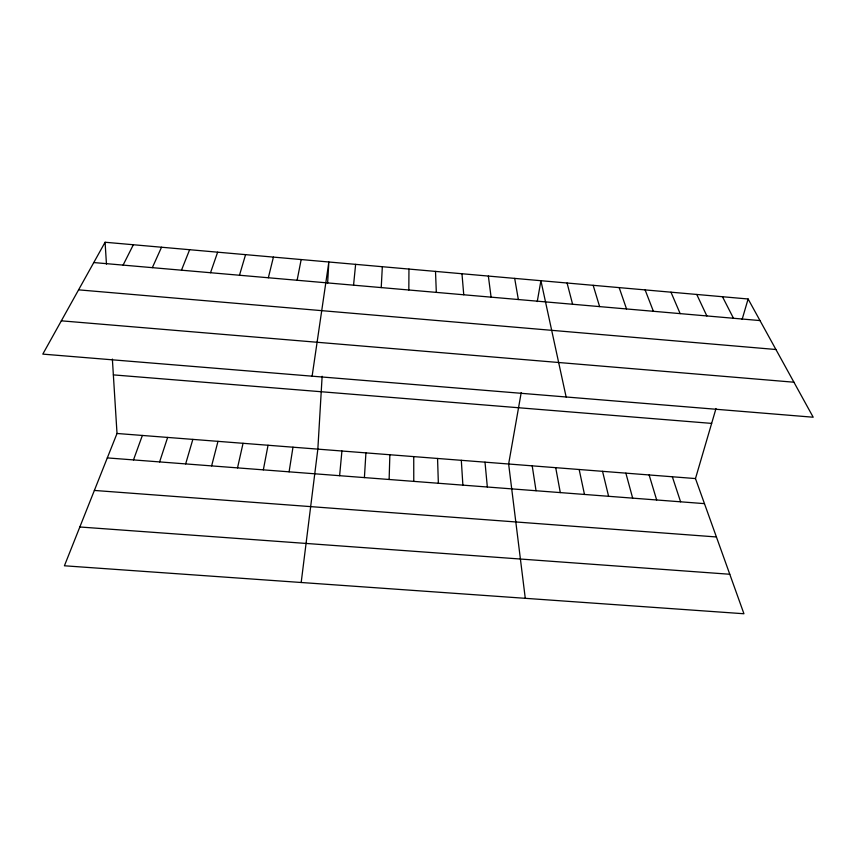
<?xml version="1.0" encoding="UTF-8"?>
<svg xmlns="http://www.w3.org/2000/svg" width="856" height="856" viewBox="0 0 856 856"><rect width="100%" height="100%" fill="white"/><g stroke="black" fill="none" stroke-linecap="round" stroke-linejoin="round"><path stroke-width="1.28" d="M408.826 289.991L408.954 269.062M389.127 479.488L389.865 454.739M381.23 287.595L382.332 266.708M322.134 376.255L317.844 449.133L301.184 582.497M327.602 283.304L328.854 261.99L312.119 376.18M364.41 477.595L365.919 452.878M339.618 475.69L341.919 451.005M353.56 285.176L355.625 264.354M289.093 471.827L292.977 447.196M521.218 392.572L508.635 464.005L525.274 598.323M537.247 301.558L540.917 280.704L566.137 396.991M263.338 469.848L268.046 445.248M297.118 280.265L301.173 259.55M237.519 467.879L243.051 443.301M268.345 277.761L273.417 257.1M211.625 465.889L217.98 441.343M185.656 463.899L192.846 439.385M112.371 359.06L117.015 433.478L64.414 565.784L743.939 613.752L695.479 478.568L716.001 408.537M742.131 319.395L748.112 298.99L105.085 242.248L42.8 354.117L813.2 417.225L748.112 298.99M239.477 275.247L245.576 254.639M159.612 461.908L167.637 437.416M210.523 272.722L217.649 252.178M133.493 459.907L142.364 435.447M181.472 270.196L189.636 249.706M152.336 267.65L161.538 247.224M123.104 265.103L133.354 244.741M79.843 526.986L729.783 574.258M94.374 490.445L716.408 536.958M107.31 457.906L704.467 503.638M117.015 433.478L695.479 478.568M113.367 374.885L711.646 423.399M61.332 320.829L793.929 382.215M78.581 289.852L775.921 349.505M93.775 262.557L759.989 320.572M722.475 296.722L733.464 318.261M696.752 294.453L706.853 315.95M670.976 292.185L680.167 313.628M645.114 289.895L653.395 311.295M619.177 287.616L626.538 308.952M672.335 476.76L680.595 501.809M593.165 285.315L599.617 306.609M649.126 474.952L656.67 499.979M625.864 473.143L632.67 498.139M567.079 283.015L572.6 304.255M602.538 471.324L608.605 496.298M579.159 469.495L584.477 494.447M555.715 467.676L560.295 492.596M514.681 278.393L518.34 299.525M532.207 465.835L536.038 490.734M488.359 276.071L491.087 297.16M484.999 462.154L487.332 487.01M461.973 273.738L463.749 294.774M461.309 460.314L462.882 485.138M105.085 242.248L106.454 264.119M435.501 271.406L436.325 292.388M437.555 458.463L438.358 483.255M413.737 456.601L413.769 481.372"/></g></svg>
